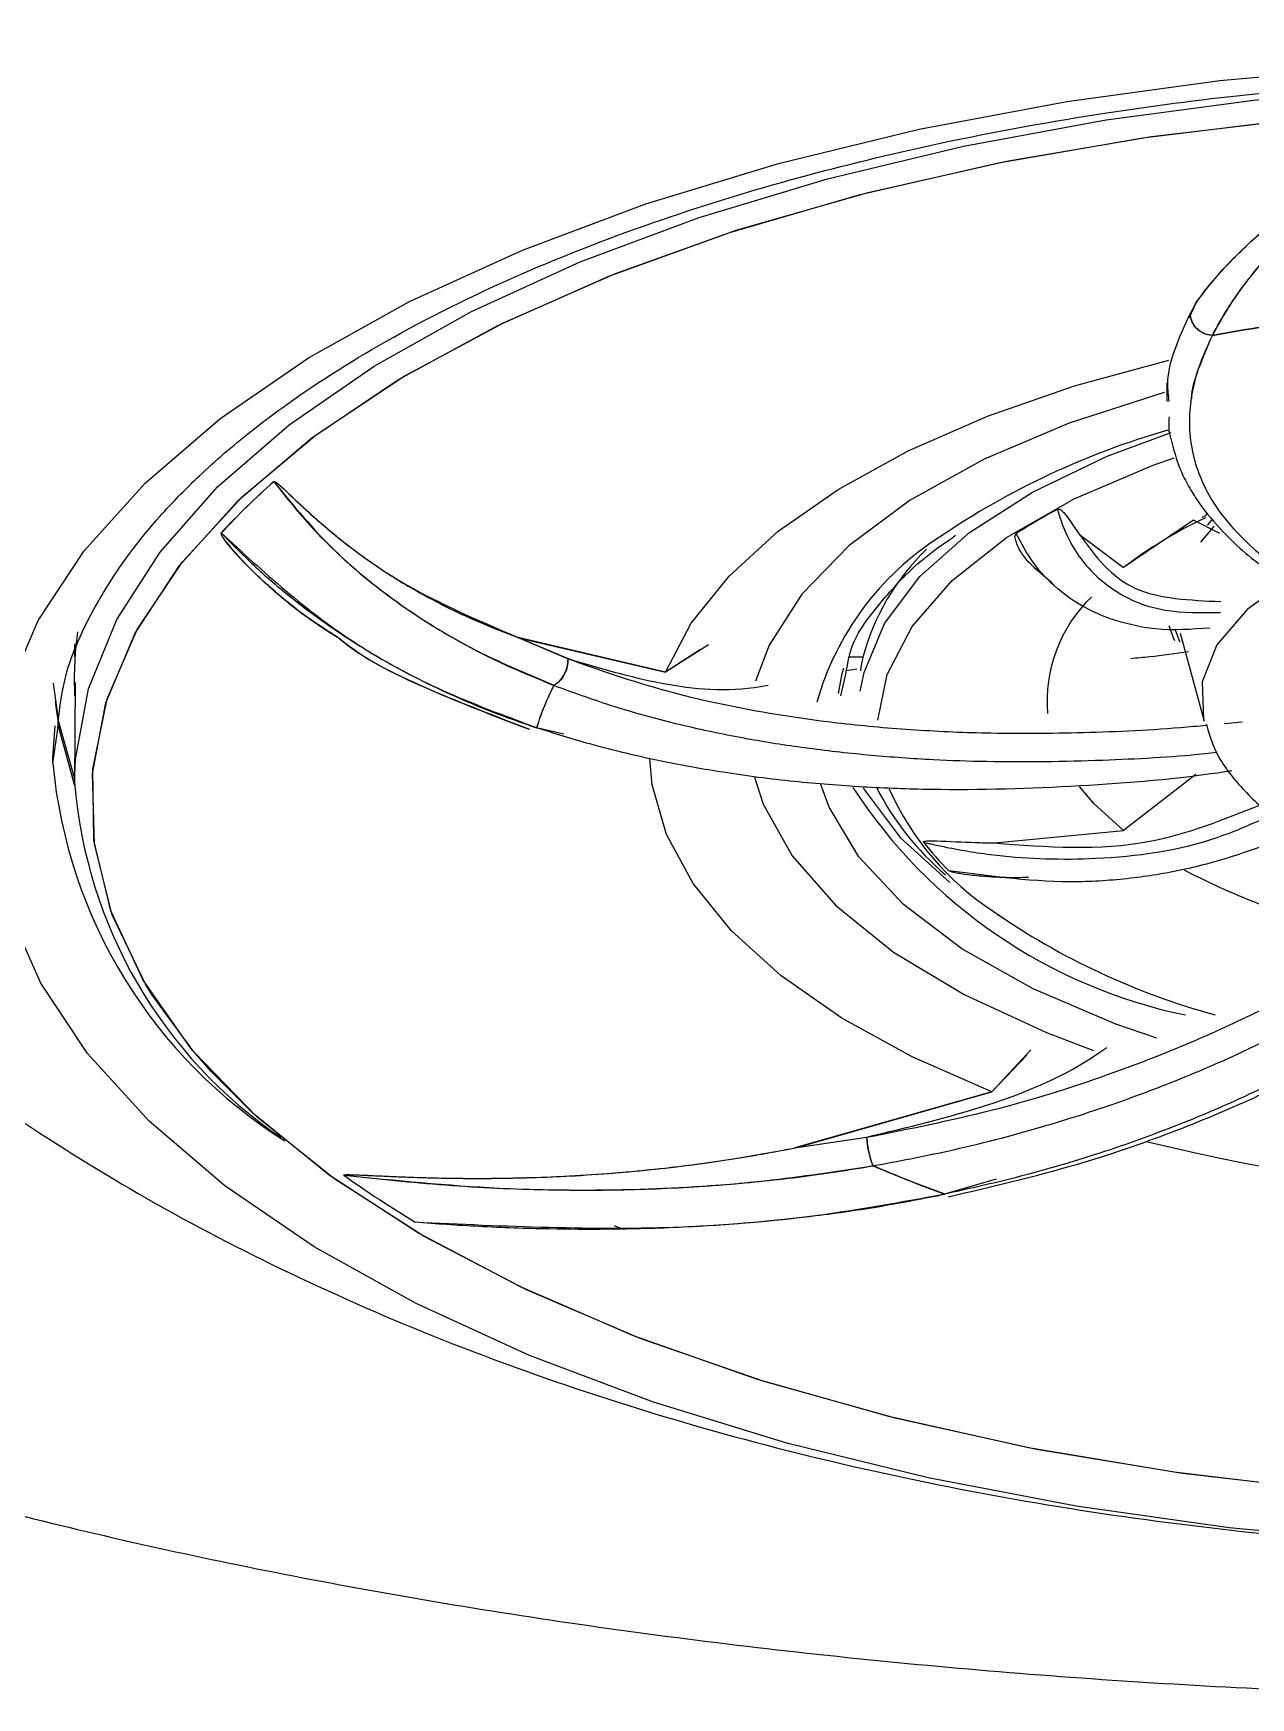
# Model space of a CAD drawing. Header units: inches. Extents: x 2 to 86, y -22 to 129.
# Drawn here: x 42.98 to 44.075, y 74.44 to 75.936 of the extents above; entities that cross this region are included whole.
import ezdxf

# ---------------------------------------------------------------- set-up
doc = ezdxf.new("R2010")
doc.units = ezdxf.units.IN
doc.header["$MEASUREMENT"] = 0
doc.layers.add('BDIM_CYAN', color=4, linetype='Continuous')

# ---------------------------------------------------------------- blocks, each defined once
blk = doc.blocks.new('2020 RHYTHM')
at = {"layer": 'BDIM_CYAN', "color": 3}
for p, q in [((41.6523, 74.7085), (41.6458, 74.6947)), ((41.6461, 74.6956), (41.6517, 74.7075)), ((41.6523, 74.7085), (41.6471, 74.6988)), ((41.6517, 74.7075), (41.6471, 74.699)), ((41.6258, 74.6364), (41.6258, 74.6196)), ((41.6499, 74.5131), (41.587, 74.4704)), ((41.6735, 74.5009), (41.6499, 74.5131)), ((41.6625, 74.5084), (41.6668, 74.5132)), ((41.5474, 74.5), (41.587, 74.4704)), ((41.5065, 74.4707), (41.523, 74.4567)), ((41.1752, 74.3764), (41.0428, 74.4076)), ((41.0428, 74.4076), (41.0877, 74.3884)), ((41.0442, 74.4071), (41.1752, 74.3764)), ((41.0442, 74.4071), (41.0877, 74.3886)), ((41.6378, 74.4115), (41.6594, 74.3323)), ((40.6441, 74.4018), (40.644, 74.3905)), ((40.6441, 74.4018), (40.644, 74.3905)), ((41.2139, 74.4011), (41.1752, 74.3764)), ((41.2067, 74.3967), (41.1752, 74.3764)), ((41.3527, 74.3898), (41.3403, 74.3898)), ((41.3381, 74.3778), (41.3472, 74.3795)), ((40.6444, 74.3552), (40.644, 74.3728)), ((40.6445, 74.3672), (40.6441, 74.2773)), ((40.6445, 74.3672), (40.6441, 74.2773)), ((41.6777, 74.3304), (41.6936, 74.3319)), ((40.6245, 74.2947), (40.6289, 74.3253)), ((41.0594, 74.3266), (41.0838, 74.321)), ((41.652, 74.2843), (41.5871, 74.2341)), ((41.471, 74.2229), (41.5871, 74.2341)), ((41.4737, 74.1587), (41.4789, 74.1556)), ((41.5038, 74.037), (41.4686, 73.9992)), ((41.5, 74.0321), (41.4686, 73.9992)), ((41.4686, 73.9992), (41.2914, 73.9488)), ((41.2934, 73.9492), (41.4686, 73.9992)), ((41.2914, 73.9488), (41.3561, 73.9584)), ((41.2934, 73.9492), (41.3561, 73.9586)), ((41.4263, 73.9075), (41.4729, 73.9211)), ((41.129, 73.8791), (41.1358, 73.8763))]:
    blk.add_line(p, q, dxfattribs=at)
at = {"layer": 'BDIM_CYAN', "color": 3, "flags": 128}
for points in [[(42.7908, 73.6807), (42.6642, 73.6499), (42.5315, 73.625), (42.3941, 73.6061), (42.2531, 73.5935), (42.1101, 73.5873), (41.9663, 73.5876), (41.8232, 73.5943), (41.6821, 73.6074), (41.5443, 73.6268), (41.4113, 73.6522), (41.2843, 73.6834), (41.1645, 73.7202), (41.0531, 73.7622), (40.9511, 73.8089), (40.8596, 73.8599), (40.7793, 73.9148), (40.7112, 73.9729), (40.6558, 74.0338), (40.6136, 74.0969), (40.5851, 74.1615)], [(40.5838, 74.3582), (40.6115, 74.4227), (40.6528, 74.4856), (40.7074, 74.5463), (40.7748, 74.6042), (40.8544, 74.6588), (40.9452, 74.7095), (41.0466, 74.7558), (41.1575, 74.7973), (41.2768, 74.8337), (41.4034, 74.8645), (41.5361, 74.8894), (41.6735, 74.9082), (41.8145, 74.9208), (41.9575, 74.927)], [(40.6441, 74.2772), (40.6449, 74.2982), (40.6566, 74.3613), (40.682, 74.4236), (40.7209, 74.4843), (40.7727, 74.5429), (40.8371, 74.5988), (40.9134, 74.6515), (41.0009, 74.7004), (41.0986, 74.7451), (41.2056, 74.785), (41.3208, 74.8198), (41.4431, 74.8492), (41.5713, 74.8729), (41.7041, 74.8905), (41.8401, 74.902), (41.9781, 74.9073), (42.1167, 74.9062), (42.2544, 74.8989), (42.3899, 74.8853), (42.5219, 74.8656), (42.649, 74.84), (42.7701, 74.8087)], [(40.6441, 74.2772), (40.6449, 74.2982), (40.6566, 74.3613), (40.682, 74.4236), (40.7209, 74.4843), (40.7727, 74.5429), (40.8371, 74.5988), (40.9134, 74.6515), (41.0009, 74.7004), (41.0986, 74.7451), (41.2056, 74.785), (41.3208, 74.8198), (41.4431, 74.8492), (41.5713, 74.8729), (41.7041, 74.8905), (41.8401, 74.902), (41.9781, 74.9073), (42.1167, 74.9062), (42.2544, 74.8989), (42.3899, 74.8853), (42.5219, 74.8656), (42.649, 74.84), (42.7701, 74.8087)], [(40.714, 74.0859), (40.7078, 74.096), (40.6779, 74.1583), (40.6619, 74.2217), (40.6601, 74.2854), (40.6723, 74.3488), (40.6984, 74.4114), (40.7383, 74.4723), (40.7915, 74.531), (40.8574, 74.5869), (40.9354, 74.6395), (41.0247, 74.6881), (41.1243, 74.7323), (41.2332, 74.7716), (41.3504, 74.8057), (41.4746, 74.8341), (41.6045, 74.8567), (41.7388, 74.8731), (41.8762, 74.8831)], [(40.7672, 74.0172), (40.7484, 74.0387), (40.7057, 74.0995), (40.6766, 74.162), (40.6615, 74.2253), (40.6604, 74.2891), (40.6734, 74.3525), (40.7004, 74.4149), (40.741, 74.4757), (40.7949, 74.5343), (40.8616, 74.5901), (40.9403, 74.6424), (41.0301, 74.6908), (41.1303, 74.7347), (41.2398, 74.7738), (41.3574, 74.8075), (41.4819, 74.8356), (41.6121, 74.8578), (41.7467, 74.8738), (41.8842, 74.8835)], [(41.1752, 74.3764), (41.1984, 74.4203), (41.2324, 74.4627), (41.2766, 74.503), (41.3305, 74.5407), (41.3935, 74.5754), (41.4646, 74.6065), (41.543, 74.6338), (41.6278, 74.6568)], [(41.1752, 74.3764), (41.1984, 74.4203), (41.2324, 74.4627), (41.2766, 74.503), (41.3305, 74.5407), (41.3935, 74.5754), (41.4646, 74.6065), (41.543, 74.6338), (41.6278, 74.6568)], [(41.6238, 74.6279), (41.6234, 74.6278), (41.5381, 74.6003), (41.4616, 74.5678), (41.3953, 74.5309), (41.3404, 74.4903), (41.2979, 74.4466), (41.2685, 74.4007), (41.2562, 74.3683)], [(41.3504, 74.3592), (41.3538, 74.3762), (41.3721, 74.4201), (41.4039, 74.4623), (41.4486, 74.502), (41.5051, 74.5383), (41.5724, 74.5705), (41.6298, 74.5917)], [(41.3661, 74.3333), (41.3744, 74.3742), (41.3969, 74.4176), (41.433, 74.4589), (41.4819, 74.4974), (41.5426, 74.5322), (41.6137, 74.5625), (41.6325, 74.5691)], [(41.6684, 74.5074), (41.6677, 74.5067), (41.6561, 74.4931)], [(41.7335, 74.4581), (41.6982, 74.4326), (41.671, 74.4011), (41.6577, 74.3678), (41.659, 74.3339), (41.6594, 74.3323)], [(40.644, 74.3728), (40.6448, 74.3941), (40.6469, 74.4127)], [(40.644, 74.3728), (40.6448, 74.3941), (40.6469, 74.4127)], [(41.6277, 74.4183), (41.6317, 74.4076), (41.6329, 74.405)], [(41.638, 74.4033), (41.6368, 74.406), (41.6333, 74.4151)], [(41.3527, 74.3898), (41.351, 74.3808), (41.3505, 74.3777)], [(41.3307, 74.3571), (41.3342, 74.3752), (41.3356, 74.3801)], [(40.6441, 74.2813), (40.63, 74.3315), (40.6252, 74.3666)], [(40.6265, 74.3498), (40.6302, 74.325), (40.6441, 74.2747)], [(40.6245, 74.2947), (40.6246, 74.2998), (40.6265, 74.3281)], [(41.4686, 73.9992), (41.3971, 74.0306), (41.3337, 74.0655), (41.2793, 74.1035), (41.2345, 74.1439), (41.2, 74.1864), (41.1762, 74.2304), (41.1633, 74.2752), (41.1611, 74.2986)], [(41.4686, 73.9992), (41.3971, 74.0306), (41.3337, 74.0655), (41.2793, 74.1035), (41.2345, 74.1439), (41.2, 74.1864), (41.1762, 74.2304), (41.1633, 74.2752), (41.1611, 74.2986)], [(41.2552, 74.2821), (41.2632, 74.2578), (41.2891, 74.2113), (41.3284, 74.1667), (41.3802, 74.1249), (41.4437, 74.0866), (41.5178, 74.0525), (41.5601, 74.0365)], [(41.617, 74.0474), (41.5802, 74.0601), (41.5059, 74.0918), (41.4418, 74.1279), (41.3892, 74.1676), (41.3492, 74.2103), (41.3225, 74.2551), (41.315, 74.2755)], [(41.3529, 74.2722), (41.3861, 74.2278), (41.431, 74.1875)], [(41.5871, 74.2341), (41.5603, 74.2585), (41.5473, 74.2737)], [(42.1914, 73.6322), (42.0525, 73.6286), (41.9133, 73.6314), (41.7754, 73.6406), (41.6401, 73.6562), (41.5089, 73.6779), (41.383, 73.7056), (41.2639, 73.739), (41.1526, 73.7776), (41.0504, 73.8212), (40.9583, 73.8693), (40.8772, 73.9214), (40.8079, 73.9769), (40.7513, 74.0353), (40.714, 74.0859)], [(42.8278, 73.7416), (42.7102, 73.7078), (42.5857, 73.6797), (42.4555, 73.6575), (42.3209, 73.6415), (42.1835, 73.6318), (42.0444, 73.6286), (41.9053, 73.6317), (41.7675, 73.6413), (41.6324, 73.6573), (41.5015, 73.6794), (41.376, 73.7074), (41.2572, 73.7411), (41.1465, 73.78), (41.0448, 73.8239), (40.9533, 73.8722), (40.8728, 73.9245), (40.8043, 73.9802), (40.7672, 74.0172)]]:
    blk.add_lwpolyline(points, dxfattribs=at)
at = {"layer": 'BDIM_CYAN', "color": 3}
for centre, radius, start, end in [((41.9991, 72.8373), 1.8715, 97.7461, 100.2248), ((41.9991, 72.8371), 1.8714, 97.7463, 100.225), ((41.8256, 73.9023), 0.7196, 106.0372, 124.1594), ((41.2292, 74.0853), 0.6154, 131.299, 137.4437), ((41.2292, 74.0853), 0.6153, 131.2995, 137.4469), ((41.7729, 74.0618), 0.5221, 118.0197, 122.7339), ((41.8328, 74.149), 0.4046, 115.1933, 127.411), ((41.5607, 74.2791), 0.2591, 122.4851, 164.2489), ((41.557, 74.3348), 0.2116, 134.0685, 164.9405), ((41.6491, 74.3498), 0.1309, 133.8566, 184.647), ((41.2943, 74.2529), 0.2462, 152.9764, 162.564), ((41.2943, 74.2527), 0.2462, 152.9772, 162.5649), ((41.0726, 74.3361), 0.45, 185.2805, 237.8593), ((41.0695, 74.311), 0.4267, 184.5342, 235.8023), ((41.7383, 74.5289), 0.4704, 212.9772, 258.2675), ((41.5941, 74.3903), 0.2576, 207.2542, 229.5425), ((41.6096, 74.3748), 0.255, 203.8668, 236.7592), ((41.6178, 74.3877), 0.267, 217.9177, 225.2914), ((41.9395, 74.7709), 0.6452, 242.49, 257.6517), ((41.8391, 74.6928), 0.647, 235.1958, 254.7868), ((42.0413, 75.7115), 1.8096, 256.1238, 279.0986), ((41.8243, 75.0087), 1.1709, 246.7436, 250.1323), ((41.8243, 75.0085), 1.1709, 246.7439, 250.1326), ((41.4461, 74.7071), 0.9624, 234.4274, 238.9882), ((41.4461, 74.7071), 0.9624, 234.4278, 238.9882)]:
    blk.add_arc(centre, radius, start, end, dxfattribs=at)
for points, knots in [([(44.5337, 74.1821), (44.5455, 74.2013), (44.5567, 74.2208), (44.5756, 74.2609), (44.5838, 74.2815), (44.604, 74.3445), (44.6121, 74.3882), (44.6194, 74.5233), (44.6019, 74.6184), (44.5233, 74.8104), (44.4621, 74.9072), (44.2993, 75.0939), (44.1975, 75.1841), (43.9587, 75.3503), (43.8216, 75.4265), (43.519, 75.5601), (43.3536, 75.6175), (43.0023, 75.7106), (42.8165, 75.7464), (42.4346, 75.7948), (42.2386, 75.8075), (41.8464, 75.8094), (41.6502, 75.7986), (41.2679, 75.754), (41.0818, 75.72), (40.7293, 75.6303), (40.563, 75.5744), (40.2587, 75.4436), (40.1207, 75.3686), (39.8801, 75.2043), (39.7774, 75.1149), (39.6127, 74.9289), (39.5507, 74.8323), (39.4702, 74.6399), (39.4519, 74.5442), (39.4581, 74.4085), (39.4658, 74.3645), (39.4856, 74.301), (39.4934, 74.2802), (39.5122, 74.2397), (39.5235, 74.2201), (39.5349, 74.2006)], [0, 0, 0, 0, 0.015625, 0.015625, 0.03125, 0.03125, 0.0625, 0.0625, 0.125, 0.125, 0.1875, 0.1875, 0.25, 0.25, 0.3125, 0.3125, 0.375, 0.375, 0.4375, 0.4375, 0.5, 0.5, 0.5625, 0.5625, 0.625, 0.625, 0.6875, 0.6875, 0.75, 0.75, 0.8125, 0.8125, 0.875, 0.875, 0.9375, 0.9375, 0.96875, 0.96875, 0.984375, 0.984375, 1, 1, 1, 1]), ([(42.0381, 75.4503), (41.9858, 75.45), (41.9127, 75.4495), (41.8057, 75.4447), (41.7156, 75.4389), (41.6096, 75.429), (41.5003, 75.4157), (41.3884, 75.3984), (41.2763, 75.3772), (41.1655, 75.352), (41.0573, 75.323), (40.9527, 75.2903), (40.8527, 75.254), (40.7581, 75.2143), (40.6695, 75.1715), (40.5875, 75.1257), (40.5125, 75.0771), (40.4448, 75.0258), (40.3849, 74.9722), (40.333, 74.9161), (40.2894, 74.8577), (40.2545, 74.797), (40.2287, 74.7338), (40.2132, 74.6679), (40.2074, 74.6087), (40.212, 74.5718), (40.2138, 74.5576)], [0, 0, 0, 0, 0.053181, 0.074367, 0.1095, 0.145783, 0.184516, 0.224726, 0.266018, 0.308078, 0.350681, 0.393666, 0.436912, 0.480332, 0.523864, 0.567469, 0.611128, 0.654846, 0.698649, 0.74259, 0.786766, 0.831328, 0.876513, 0.922675, 0.970325, 1, 1, 1, 1]), ([(42.0383, 75.3548), (41.986, 75.3544), (41.9129, 75.3539), (41.8058, 75.3491), (41.7158, 75.3433), (41.6097, 75.3335), (41.5004, 75.3201), (41.3886, 75.3028), (41.2765, 75.2816), (41.1656, 75.2565), (41.0574, 75.2275), (40.9529, 75.1947), (40.8529, 75.1584), (40.7583, 75.1188), (40.6697, 75.0759), (40.5876, 75.0301), (40.5126, 74.9815), (40.445, 74.9303), (40.385, 74.8766), (40.3331, 74.8206), (40.2896, 74.7622), (40.2547, 74.7014), (40.2289, 74.6382), (40.213, 74.5723), (40.2077, 74.5036), (40.215, 74.4345), (40.2283, 74.3791), (40.2425, 74.3482), (40.2468, 74.339)], [0, 0, 0, 0, 0.048929, 0.068421, 0.100744, 0.134126, 0.169762, 0.206757, 0.244748, 0.283444, 0.322641, 0.362189, 0.401977, 0.441925, 0.481976, 0.522094, 0.562262, 0.602485, 0.642785, 0.683213, 0.723857, 0.764856, 0.806427, 0.848898, 0.892739, 0.938556, 0.981807, 1, 1, 1, 1]), ([(40.6289, 74.3253), (40.6303, 74.3398), (40.6338, 74.3756), (40.6573, 74.4284), (40.6897, 74.4799), (40.7232, 74.5201), (40.7527, 74.5499), (40.7783, 74.5731), (40.803, 74.5934), (40.8483, 74.6277), (40.9247, 74.6766), (41.0395, 74.7337), (41.1654, 74.7825), (41.2921, 74.8214), (41.4266, 74.8541), (41.5652, 74.8794), (41.7123, 74.8981), (41.8636, 74.9099), (42.0288, 74.9142), (42.2121, 74.909), (42.3944, 74.8924), (42.5581, 74.8668), (42.6768, 74.8414), (42.7685, 74.8178), (42.8509, 74.7934), (42.9436, 74.7612), (43.0566, 74.7142), (43.1718, 74.6533), (43.2719, 74.5828), (43.3378, 74.5206), (43.3826, 74.465), (43.4143, 74.4118), (43.4361, 74.3585), (43.439, 74.323), (43.4402, 74.3078)], [0, 0, 0, 0, 0.024129, 0.059205, 0.08835, 0.111546, 0.128771, 0.140751, 0.15261, 0.165322, 0.203382, 0.245497, 0.28421, 0.318807, 0.351782, 0.389927, 0.422185, 0.457564, 0.49606, 0.536484, 0.584299, 0.624036, 0.65569, 0.674743, 0.696782, 0.723729, 0.755567, 0.803059, 0.84651, 0.88486, 0.910694, 0.93986, 0.974228, 1, 1, 1, 1]), ([(41.6517, 74.7075), (41.6546, 74.7117), (41.6607, 74.7202), (41.6723, 74.734), (41.6865, 74.7491), (41.7035, 74.7654), (41.7237, 74.7831), (41.7472, 74.8022), (41.7705, 74.8197), (41.7916, 74.8347), (41.8086, 74.8462), (41.8272, 74.8584), (41.8425, 74.868), (41.854, 74.8743), (41.8575, 74.8759), (41.8587, 74.8763), (41.8592, 74.8764), (41.8594, 74.8764), (41.8595, 74.8764)], [0, 0, 0, 0, 0.080962, 0.1674618, 0.259658, 0.3577074, 0.4617622, 0.5719678, 0.6884596, 0.7617394, 0.8271283, 0.8845047, 0.9679233, 0.9902478, 0.9966407, 0.9986773, 0.9994217, 1, 1, 1, 1]), ([(41.6523, 74.7085), (41.6567, 74.7144), (41.6661, 74.7273), (41.6869, 74.7499), (41.7095, 74.7711), (41.7316, 74.7897), (41.7497, 74.8041), (41.773, 74.8216), (41.7986, 74.8397), (41.8253, 74.8572), (41.8433, 74.8685), (41.8543, 74.8745), (41.8576, 74.8759), (41.8587, 74.8763), (41.8592, 74.8764), (41.8594, 74.8764), (41.8594, 74.8764)], [0, 0, 0, 0, 0.116058, 0.252234, 0.419435, 0.496544, 0.580239, 0.670725, 0.798539, 0.889314, 0.969997, 0.9908, 0.996799, 0.998729, 0.999441, 1, 1, 1, 1]), ([(41.6669, 74.6791), (41.6713, 74.6872), (41.6773, 74.6981), (41.6897, 74.7168), (41.7011, 74.7321), (41.717, 74.7512), (41.7336, 74.7694), (41.7553, 74.791), (41.7811, 74.8144), (41.8079, 74.837), (41.8342, 74.8577), (41.8507, 74.8699), (41.8595, 74.8764)], [0, 0, 0, 0, 0.128921, 0.173174, 0.289807, 0.364294, 0.464776, 0.565061, 0.689177, 0.817314, 0.902349, 1, 1, 1, 1]), ([(41.6669, 74.6789), (41.6727, 74.6893), (41.6836, 74.7089), (41.7083, 74.7415), (41.7368, 74.773), (41.7675, 74.8024), (41.7968, 74.8278), (41.8264, 74.8518), (41.8488, 74.8685), (41.8594, 74.8764)], [0, 0, 0, 0, 0.164615, 0.309415, 0.499757, 0.641868, 0.74981, 0.881002, 1, 1, 1, 1]), ([(41.6281, 74.6197), (41.6274, 74.625), (41.6243, 74.6497), (41.6371, 74.6773), (41.6471, 74.6988)], [0, 0, 0, 0, 0.21738, 1, 1, 1, 1]), ([(41.6669, 74.6791), (41.6656, 74.6792), (41.663, 74.6795), (41.6592, 74.6808), (41.6556, 74.6829), (41.6524, 74.6856), (41.65, 74.6888), (41.6477, 74.6933), (41.6473, 74.6968), (41.6471, 74.699)], [0, 0, 0, 0, 0.121409, 0.249103, 0.380728, 0.513445, 0.644273, 0.770475, 1, 1, 1, 1]), ([(41.6669, 74.6789), (41.6644, 74.6792), (41.6607, 74.6798), (41.6561, 74.6824), (41.6528, 74.685), (41.6502, 74.6882), (41.6477, 74.6928), (41.6474, 74.6964), (41.6471, 74.6988)], [0, 0, 0, 0, 0.234643, 0.36249, 0.494052, 0.626491, 0.756856, 1, 1, 1, 1]), ([(41.7538, 74.4529), (41.7516, 74.454), (41.7301, 74.4648), (41.699, 74.4899), (41.6701, 74.5227), (41.6554, 74.552), (41.6483, 74.5752), (41.6458, 74.599), (41.6478, 74.6256), (41.6543, 74.6517), (41.6631, 74.6708), (41.6669, 74.6789)], [0, 0, 0, 0, 0.021987, 0.2148, 0.413916, 0.507413, 0.603746, 0.707004, 0.792226, 0.911812, 1, 1, 1, 1]), ([(41.6485, 74.622), (41.6485, 74.622), (41.6476, 74.6266), (41.652, 74.6445), (41.6618, 74.6672), (41.6669, 74.6791)], [0, 0, 0, 0, 0.002792, 0.482011, 1, 1, 1, 1]), ([(41.628, 74.606), (41.6276, 74.6002), (41.6271, 74.5935), (41.6292, 74.5873), (41.6295, 74.5864)], [0, 0, 0, 0, 0.859949, 1, 1, 1, 1]), ([(41.6295, 74.5864), (41.6319, 74.577), (41.6358, 74.5622), (41.6453, 74.5434), (41.6571, 74.5243), (41.6799, 74.4977), (41.7076, 74.4727), (41.7331, 74.4593), (41.7398, 74.4558)], [0, 0, 0, 0, 0.176224, 0.274881, 0.371237, 0.5835, 0.891151, 1, 1, 1, 1]), ([(40.8231, 74.5476), (40.8231, 74.5476), (40.8231, 74.5477), (40.8232, 74.5477), (40.8233, 74.5477), (40.8234, 74.5477), (40.8236, 74.5477), (40.8238, 74.5477), (40.8242, 74.5475), (40.8249, 74.5471), (40.8278, 74.5451), (40.832, 74.5412), (40.838, 74.5356), (40.8442, 74.5296), (40.8512, 74.5231), (40.8592, 74.5158), (40.8683, 74.5079), (40.8796, 74.4984), (40.8931, 74.4878), (40.9091, 74.4761), (40.9334, 74.4597), (40.9658, 74.4409), (41.0054, 74.4219), (41.0318, 74.4118), (41.0442, 74.4071)], [0, 0, 0, 0, 0.000327, 0.000612, 0.000878, 0.001153, 0.001462, 0.001822, 0.002741, 0.005497, 0.009572, 0.039492, 0.071703, 0.104654, 0.14232, 0.185185, 0.233181, 0.286232, 0.359053, 0.435893, 0.516641, 0.698131, 0.85897, 1, 1, 1, 1]), ([(40.8231, 74.5476), (40.8231, 74.5476), (40.8231, 74.5477), (40.8232, 74.5477), (40.8233, 74.5477), (40.8234, 74.5477), (40.8235, 74.5477), (40.8238, 74.5477), (40.8242, 74.5475), (40.8259, 74.5466), (40.8308, 74.5424), (40.8477, 74.5264), (40.868, 74.5077), (40.8983, 74.4837), (40.9485, 74.4479), (41.0033, 74.4245), (41.0428, 74.4076)], [0, 0, 0, 0, 0.0004758, 0.0006838, 0.0008833, 0.0010847, 0.0012983, 0.0017932, 0.0031872, 0.0052334, 0.0205049, 0.0742686, 0.2809423, 0.3518542, 0.5324471, 1, 1, 1, 1]), ([(40.8231, 74.5476), (40.8407, 74.5262), (40.8743, 74.4853), (40.9381, 74.4346), (41.0041, 74.3944), (41.0524, 74.3742), (41.075, 74.3647)], [0, 0, 0, 0, 0.292679, 0.556946, 0.792739, 1, 1, 1, 1]), ([(40.8231, 74.5476), (40.8344, 74.5334), (40.8571, 74.5049), (40.8966, 74.4677), (40.9388, 74.435), (40.9818, 74.4079), (41.0271, 74.3841), (41.0591, 74.371), (41.075, 74.3645)], [0, 0, 0, 0, 0.192198, 0.385617, 0.546699, 0.708685, 0.855456, 1, 1, 1, 1]), ([(41.5276, 74.5227), (41.5277, 74.5227), (41.5279, 74.5228), (41.5282, 74.5229), (41.5286, 74.5229), (41.529, 74.5229), (41.5298, 74.5227), (41.5319, 74.5214), (41.5369, 74.5156), (41.5418, 74.508), (41.546, 74.502), (41.5474, 74.5)], [0, 0, 0, 0, 0.0055006, 0.0110552, 0.016084, 0.0215799, 0.030977, 0.0603237, 0.1952739, 0.7306037, 1, 1, 1, 1]), ([(41.5276, 74.5227), (41.5278, 74.5223), (41.5281, 74.5211), (41.5291, 74.5176), (41.5326, 74.5067), (41.5432, 74.4833), (41.5701, 74.452), (41.6163, 74.4293), (41.6571, 74.4299), (41.6742, 74.4301)], [0, 0, 0, 0, 0.007555, 0.020181, 0.060495, 0.198159, 0.455665, 0.770483, 1, 1, 1, 1]), ([(41.6626, 74.5195), (41.6622, 74.5189), (41.6612, 74.5173), (41.6594, 74.516), (41.6578, 74.5156), (41.6573, 74.5155)], [0, 0, 0, 0, 0.302849, 0.755306, 1, 1, 1, 1]), ([(40.8803, 74.4075), (40.8739, 74.4116), (40.8588, 74.4213), (40.8379, 74.4372), (40.8187, 74.4535), (40.8042, 74.4671), (40.7915, 74.4803), (40.7825, 74.4906), (40.7771, 74.4982), (40.7759, 74.5004), (40.7758, 74.5011), (40.7758, 74.5014), (40.7759, 74.5015), (40.7759, 74.5015)], [0, 0, 0, 0, 0.15244, 0.354475, 0.538846, 0.679579, 0.77804, 0.935034, 0.980292, 0.993237, 0.997347, 0.998843, 1, 1, 1, 1]), ([(40.8771, 74.4101), (40.8689, 74.4153), (40.849, 74.4278), (40.8256, 74.4471), (40.8061, 74.4651), (40.7917, 74.4799), (40.782, 74.491), (40.7769, 74.4984), (40.7759, 74.5005), (40.7758, 74.5011), (40.7758, 74.5014), (40.7759, 74.5014), (40.7759, 74.5015)], [0, 0, 0, 0, 0.198359, 0.478743, 0.648976, 0.777365, 0.939322, 0.981366, 0.993511, 0.997422, 0.998867, 1, 1, 1, 1]), ([(40.7759, 74.5015), (40.8138, 74.4666), (40.8707, 74.4142), (40.972, 74.359), (41.0303, 74.3374), (41.0594, 74.3266)], [0, 0, 0, 0, 0.499976, 0.75005, 1, 1, 1, 1]), ([(40.7759, 74.5015), (40.7843, 74.4929), (40.802, 74.4748), (40.8301, 74.4502), (40.8621, 74.4253), (40.8984, 74.4007), (40.9368, 74.3784), (40.9764, 74.3588), (41.0151, 74.3419), (41.0448, 74.3315), (41.0594, 74.3264)], [0, 0, 0, 0, 0.118976, 0.250214, 0.359061, 0.500276, 0.649712, 0.750182, 0.876728, 1, 1, 1, 1]), ([(41.333, 74.3552), (41.3353, 74.3655), (41.3381, 74.3781), (41.3434, 74.407), (41.3678, 74.4391), (41.4005, 74.4748), (41.4274, 74.4934), (41.4361, 74.4994)], [0, 0, 0, 0, 0.205127, 0.249852, 0.575101, 0.86118, 1, 1, 1, 1]), ([(41.5065, 74.4707), (41.5048, 74.4723), (41.5, 74.4768), (41.4948, 74.4839), (41.4911, 74.4909), (41.4899, 74.496), (41.4888, 74.4992), (41.4904, 74.5008), (41.4906, 74.501)], [0, 0, 0, 0, 0.191797, 0.519052, 0.729035, 0.856173, 0.983899, 1, 1, 1, 1]), ([(41.6647, 74.416), (41.6481, 74.4149), (41.6236, 74.4132), (41.5946, 74.4185), (41.5749, 74.4241), (41.5516, 74.434), (41.5272, 74.4502), (41.5051, 74.4737), (41.4953, 74.4922), (41.4906, 74.501)], [0, 0, 0, 0, 0.204246, 0.30022, 0.395563, 0.490344, 0.668209, 0.842322, 1, 1, 1, 1]), ([(41.5474, 74.5), (41.5615, 74.4808), (41.589, 74.4436), (41.6466, 74.4411), (41.6746, 74.4399)], [0, 0, 0, 0, 0.514726, 1, 1, 1, 1]), ([(40.8784, 74.4097), (40.881, 74.4076), (40.9041, 74.3881), (40.9625, 74.3598), (41.0214, 74.337), (41.0508, 74.3257)], [0, 0, 0, 0, 0.0588217, 0.5294081, 1, 1, 1, 1]), ([(40.8819, 74.4071), (40.8836, 74.4057), (40.906, 74.3869), (40.9641, 74.3593), (41.0234, 74.3365), (41.053, 74.3252)], [0, 0, 0, 0, 0.039367, 0.519703, 1, 1, 1, 1]), ([(41.075, 74.3647), (41.0767, 74.3658), (41.0803, 74.3681), (41.0846, 74.3744), (41.0874, 74.3816), (41.0876, 74.3863), (41.0877, 74.3886)], [0, 0, 0, 0, 0.243747, 0.504295, 0.76245, 1, 1, 1, 1]), ([(41.0877, 74.3886), (41.1153, 74.3803), (41.1703, 74.3638), (41.233, 74.3583), (41.2653, 74.3644), (41.2676, 74.3648)], [0, 0, 0, 0, 0.485245, 0.963035, 1, 1, 1, 1]), ([(41.6454, 74.3947), (41.6336, 74.393), (41.6161, 74.3905), (41.5992, 74.389), (41.5936, 74.3885)], [0, 0, 0, 0, 0.667509, 1, 1, 1, 1]), ([(41.0877, 74.3884), (41.0876, 74.3861), (41.0874, 74.3814), (41.0846, 74.3741), (41.0802, 74.3679), (41.0767, 74.3656), (41.075, 74.3645)], [0, 0, 0, 0, 0.24063, 0.5, 0.75937, 1, 1, 1, 1]), ([(41.0877, 74.3884), (41.1163, 74.3783), (41.1728, 74.3586), (41.2572, 74.3408), (41.333, 74.33), (41.3996, 74.3241), (41.4739, 74.321), (41.5574, 74.3219), (41.6224, 74.325), (41.6579, 74.3285), (41.6618, 74.3289)], [0, 0, 0, 0, 0.178524, 0.351682, 0.465242, 0.577838, 0.689833, 0.833201, 0.981514, 1, 1, 1, 1]), ([(41.075, 74.3645), (41.0916, 74.3585), (41.1302, 74.3444), (41.1895, 74.3285), (41.2498, 74.3161), (41.3045, 74.3077), (41.3594, 74.3016), (41.4129, 74.2978), (41.482, 74.2954), (41.5634, 74.2966), (41.633, 74.3004), (41.6675, 74.304), (41.6713, 74.3044)], [0, 0, 0, 0, 0.101261, 0.234734, 0.331174, 0.421509, 0.514262, 0.603991, 0.68081, 0.843178, 0.982927, 1, 1, 1, 1]), ([(41.6614, 74.33), (41.6634, 74.3228), (41.669, 74.303), (41.6896, 74.2749), (41.7196, 74.2465), (41.7561, 74.223), (41.7964, 74.2039), (41.841, 74.1883), (41.8856, 74.177), (41.9287, 74.1695), (41.9764, 74.1637), (42.0115, 74.1627), (42.0334, 74.1621)], [0, 0, 0, 0, 0.064483, 0.177269, 0.292406, 0.403043, 0.508361, 0.609085, 0.716858, 0.797255, 0.873098, 1, 1, 1, 1]), ([(41.6845, 74.2878), (41.6829, 74.2875), (41.637, 74.2803), (41.546, 74.273), (41.437, 74.2696), (41.352, 74.2728), (41.2894, 74.2778), (41.2303, 74.2854), (41.1687, 74.2965), (41.1124, 74.3097), (41.0752, 74.3214), (41.0594, 74.3264)], [0, 0, 0, 0, 0.007018, 0.202782, 0.404946, 0.499874, 0.597681, 0.70252, 0.789046, 0.910462, 1, 1, 1, 1]), ([(41.471, 74.2229), (41.518, 74.2193), (41.5997, 74.2131), (41.6773, 74.2441), (41.7102, 74.2572)], [0, 0, 0, 0, 0.5750985, 1, 1, 1, 1]), ([(41.4072, 74.2237), (41.408, 74.2235), (41.4102, 74.2229), (41.4168, 74.2214), (41.4377, 74.2169), (41.4864, 74.209), (41.5684, 74.2067), (41.6539, 74.2184), (41.7039, 74.2408), (41.7201, 74.248)], [0, 0, 0, 0, 0.008206, 0.021919, 0.065704, 0.215221, 0.494899, 0.836822, 1, 1, 1, 1]), ([(41.4072, 74.2237), (41.4072, 74.2237), (41.4071, 74.2238), (41.4071, 74.224), (41.4073, 74.2242), (41.4076, 74.2243), (41.4086, 74.2246), (41.4125, 74.2249), (41.4279, 74.2245), (41.448, 74.2234), (41.4652, 74.223), (41.471, 74.2229)], [0, 0, 0, 0, 0.005501, 0.011055, 0.016084, 0.02158, 0.030977, 0.060324, 0.195274, 0.730604, 1, 1, 1, 1]), ([(41.746, 74.2358), (41.7423, 74.2338), (41.7254, 74.2248), (41.6908, 74.212), (41.6445, 74.1988), (41.5953, 74.1907), (41.5236, 74.1853), (41.4686, 74.1927), (41.43, 74.198)], [0, 0, 0, 0, 0.038807, 0.177397, 0.337907, 0.481776, 0.635742, 1, 1, 1, 1]), ([(41.5017, 74.1919), (41.4982, 74.1918), (41.4861, 74.1915), (41.4685, 74.1921), (41.4513, 74.1937), (41.4409, 74.1951), (41.4351, 74.1962), (41.432, 74.197), (41.4305, 74.1976), (41.4301, 74.1979), (41.43, 74.198)], [0, 0, 0, 0, 0.136446, 0.48667, 0.711191, 0.846924, 0.925228, 0.968705, 0.992129, 1, 1, 1, 1]), ([(41.3561, 73.9584), (41.3941, 73.966), (41.469, 73.9809), (41.5626, 74.0101), (41.6392, 74.0396), (41.7014, 74.0676), (41.7658, 74.1013), (41.8272, 74.1378), (41.8663, 74.166), (41.8835, 74.1783)], [0, 0, 0, 0, 0.188837, 0.372, 0.49212, 0.611221, 0.729686, 0.881337, 1, 1, 1, 1]), ([(41.362, 73.9327), (41.3843, 73.937), (41.4362, 73.9468), (41.507, 73.9652), (41.5732, 73.9862), (41.6292, 74.007), (41.682, 74.0293), (41.7303, 74.0525), (41.7893, 74.084), (41.8528, 74.1225), (41.8988, 74.1563), (41.9193, 74.1715)], [0, 0, 0, 0, 0.103862, 0.240764, 0.33968, 0.432336, 0.527471, 0.619505, 0.698297, 0.864836, 1, 1, 1, 1]), ([(41.9567, 74.1665), (41.9321, 74.1453), (41.8786, 74.0994), (41.8007, 74.0492), (41.7305, 74.0112), (41.6749, 73.985), (41.6184, 73.9621), (41.5547, 73.9401), (41.492, 73.9219), (41.4459, 73.9117), (41.4264, 73.9073)], [0, 0, 0, 0, 0.178434, 0.386772, 0.484599, 0.585394, 0.693435, 0.782603, 0.907728, 1, 1, 1, 1]), ([(41.4294, 73.9049), (41.4687, 73.9141), (41.538, 73.9302), (41.6225, 73.9593), (41.6827, 73.9839), (41.7295, 74.0056), (41.7765, 74.03), (41.8318, 74.0623), (41.8988, 74.1073), (41.9431, 74.1445), (41.9678, 74.1652)], [0, 0, 0, 0, 0.184544, 0.325597, 0.423049, 0.499102, 0.579959, 0.688137, 0.826036, 1, 1, 1, 1]), ([(40.4424, 74.09), (40.4538, 74.08), (40.4986, 74.0405), (40.5848, 73.9792), (40.7019, 73.9054), (40.8296, 73.8383), (40.967, 73.7778), (41.1126, 73.725), (41.2643, 73.6806), (41.4196, 73.6449), (41.577, 73.6177), (41.7352, 73.5987), (41.894, 73.5876), (42.0529, 73.5842), (42.2117, 73.5884), (42.3701, 73.6003), (42.528, 73.6202), (42.6853, 73.6484), (42.8419, 73.6856), (42.9975, 73.7328), (43.1512, 73.791), (43.2947, 73.8577), (43.425, 73.9315), (43.5347, 74.0039), (43.5994, 74.0567), (43.628, 74.0801)], [0, 0, 0, 0, 0.013806, 0.05435, 0.096438, 0.140214, 0.185558, 0.231995, 0.278701, 0.325043, 0.370801, 0.415996, 0.460776, 0.505344, 0.549922, 0.594698, 0.639891, 0.685761, 0.73257, 0.780547, 0.829789, 0.880085, 0.923964, 0.966297, 1, 1, 1, 1]), ([(41.3561, 73.9586), (41.3926, 73.9673), (41.4651, 73.9844), (41.5373, 74.0144), (41.5695, 74.0376), (41.5719, 74.0392)], [0, 0, 0, 0, 0.485245, 0.963035, 1, 1, 1, 1]), ([(41.362, 73.9329), (41.3613, 73.9344), (41.36, 73.9373), (41.3582, 73.9442), (41.3567, 73.9518), (41.3563, 73.9564), (41.3561, 73.9586)], [0, 0, 0, 0, 0.243747, 0.504295, 0.76245, 1, 1, 1, 1]), ([(41.3561, 73.9584), (41.3563, 73.9562), (41.3567, 73.9515), (41.3582, 73.9439), (41.3601, 73.937), (41.3613, 73.9341), (41.362, 73.9327)], [0, 0, 0, 0, 0.24063, 0.5, 0.75937, 1, 1, 1, 1]), ([(40.8863, 73.9243), (40.8862, 73.9244), (40.8862, 73.9244), (40.8862, 73.9244), (40.8862, 73.9245), (40.8862, 73.9245), (40.8863, 73.9246), (40.8864, 73.9246), (40.8868, 73.9247), (40.8876, 73.9248), (40.8915, 73.9249), (40.8992, 73.9245), (40.9116, 73.924), (40.9274, 73.9233), (40.9477, 73.9225), (40.9728, 73.9217), (41.0005, 73.9214), (41.0313, 73.9215), (41.0656, 73.9224), (41.1177, 73.925), (41.1794, 73.9307), (41.2424, 73.9395), (41.2782, 73.9463), (41.2934, 73.9492)], [0, 0, 0, 0, 0.000297, 0.000559, 0.000801, 0.001042, 0.001303, 0.001598, 0.002331, 0.004502, 0.007715, 0.031455, 0.060114, 0.099114, 0.147322, 0.208563, 0.282665, 0.350155, 0.433824, 0.533352, 0.73187, 0.88691, 1, 1, 1, 1]), ([(40.8863, 73.9243), (40.8862, 73.9244), (40.8862, 73.9244), (40.8862, 73.9245), (40.8862, 73.9245), (40.8862, 73.9246), (40.8864, 73.9246), (40.8868, 73.9247), (40.8888, 73.9249), (40.8926, 73.9248), (40.8987, 73.9246), (40.9062, 73.9243), (40.9169, 73.9238), (40.9314, 73.9231), (40.95, 73.9224), (40.972, 73.9218), (40.9978, 73.9214), (41.0271, 73.9215), (41.0599, 73.9223), (41.1082, 73.9244), (41.1674, 73.9294), (41.2331, 73.938), (41.273, 73.9454), (41.2914, 73.9488)], [0, 0, 0, 0, 0.000435, 0.000807, 0.000988, 0.001175, 0.001595, 0.002741, 0.004407, 0.016867, 0.030653, 0.049102, 0.0722, 0.109563, 0.155292, 0.20928, 0.271399, 0.344963, 0.425301, 0.512248, 0.7001, 0.862329, 1, 1, 1, 1]), ([(40.8863, 73.9243), (40.9326, 73.9197), (41.0209, 73.9109), (41.1479, 73.9104), (41.2607, 73.9173), (41.3297, 73.928), (41.362, 73.9329)], [0, 0, 0, 0, 0.2926794, 0.5569459, 0.7927389, 1, 1, 1, 1]), ([(40.8863, 73.9243), (40.9166, 73.9211), (40.9776, 73.9146), (41.065, 73.9107), (41.1477, 73.9109), (41.2226, 73.9149), (41.2943, 73.9219), (41.3395, 73.9291), (41.362, 73.9327)], [0, 0, 0, 0, 0.192208, 0.385631, 0.546717, 0.7087, 0.855465, 1, 1, 1, 1]), ([(40.9503, 73.8823), (41.0307, 73.8785), (41.1515, 73.8729), (41.3109, 73.8863), (41.3879, 73.9004), (41.4263, 73.9075)], [0, 0, 0, 0, 0.500023, 0.750063, 1, 1, 1, 1]), ([(40.9503, 73.8823), (40.9693, 73.8809), (41.0094, 73.878), (41.067, 73.8761), (41.1283, 73.8757), (41.1928, 73.8775), (41.2553, 73.8818), (41.3149, 73.8883), (41.3693, 73.896), (41.4076, 73.9036), (41.4264, 73.9073)], [0, 0, 0, 0, 0.118993, 0.250178, 0.358061, 0.500219, 0.652149, 0.750149, 0.877365, 1, 1, 1, 1]), ([(39.9622, 73.8463), (39.9687, 73.8429), (39.9817, 73.8363), (40.0017, 73.8266), (40.0218, 73.8169), (40.0422, 73.8074), (40.0628, 73.7981), (40.0837, 73.7889), (40.1048, 73.7798), (40.1261, 73.7708), (40.1475, 73.762), (40.1693, 73.7534), (40.1911, 73.7448), (40.2132, 73.7364), (40.2355, 73.7281), (40.258, 73.72), (40.2806, 73.712), (40.3034, 73.7041), (40.3264, 73.6964), (40.3496, 73.6888), (40.4036, 73.6715), (40.4907, 73.6456), (40.6143, 73.6132), (40.7419, 73.5838), (40.9181, 73.5484), (41.1484, 73.5114), (41.4374, 73.4793), (41.7343, 73.4596), (42.0355, 73.4528), (42.3368, 73.4586), (42.6336, 73.4771), (42.9225, 73.508), (43.1528, 73.5439), (43.329, 73.5784), (43.4566, 73.6071), (43.5801, 73.6388), (43.6745, 73.6662), (43.7423, 73.6877), (43.7859, 73.7022), (43.8288, 73.7171), (43.8711, 73.7326), (43.9127, 73.7485), (43.9535, 73.7649), (43.9936, 73.7818), (44.0329, 73.7992), (44.0713, 73.8171), (44.0961, 73.8293), (44.1085, 73.8355)], [0, 0, 0, 0, 0.006807, 0.013588, 0.020343, 0.027072, 0.033775, 0.040453, 0.047106, 0.053733, 0.060335, 0.066913, 0.073466, 0.079994, 0.086499, 0.092979, 0.099436, 0.105869, 0.11228, 0.118667, 0.125032, 0.156606, 0.187937, 0.219072, 0.25006, 0.312731, 0.375045, 0.437539, 0.500002, 0.562448, 0.624958, 0.687239, 0.74994, 0.780905, 0.812034, 0.843376, 0.874969, 0.887085, 0.899284, 0.911566, 0.923933, 0.936386, 0.948927, 0.961558, 0.974279, 0.987093, 1, 1, 1, 1])]:
    blk.add_open_spline(points, degree=3, knots=knots, dxfattribs=at)

msp = doc.modelspace()

# ---------------------------------------------------------------- block references
msp.add_blockref('2020 RHYTHM', (2.3733, 0.9854))

doc.saveas('drawing.dxf')
